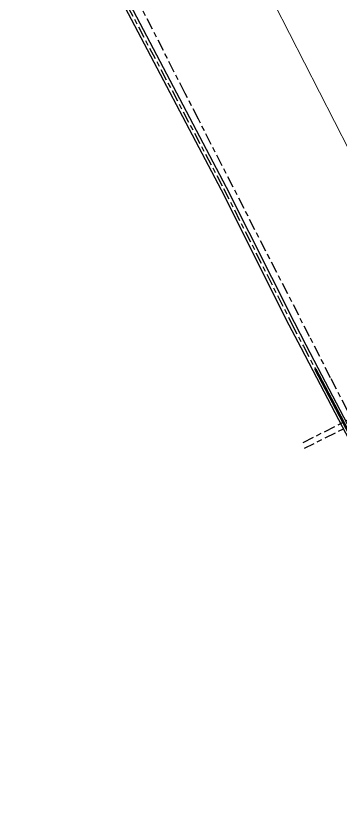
# Model space of a CAD drawing. Header units: metres. Extents: x 289087 to 291245, y 6227587 to 6229773.
# Drawn here: x 290008.1 to 290119.1, y 6228965.2 to 6229240.9 of the extents above; entities that cross this region are included whole.
import ezdxf

# ---------------------------------------------------------------- set-up
doc = ezdxf.new("R2010")
doc.units = ezdxf.units.M
doc.linetypes.add('Cable Exist UG', pattern=[8.2, 4, -1.2, 1.8, -1.2])
doc.layers.add('Cadastre Land Parcels_SP_EXT', color=9, linetype='Continuous', lineweight=5)
for name, color, linetype in [('Duct_SP_EXT', 7, 'Continuous'), ('Mains_HV_EXT', 7, 'Continuous'), ('Mains_TR_EXT', 7, 'Continuous')]:
    doc.layers.add(name, color=color, linetype=linetype)
doc.styles.get("Standard").update_dxf_attribs({"font": 'arial.ttf'})
doc.linetypes.add('Cable E UG', pattern='A,6,-0.5,["E",Standard,S=1.7,R=0,X=0.5,Y=-1],-2.9', length=9.4)
doc.linetypes.add('Cable P UG', pattern='A,6,-0.5,["P",Standard,S=1.7,R=0,X=0.5,Y=-1],-2.9', length=9.4)

msp = doc.modelspace()

# ---------------------------------------------------------------- linework, layer by layer
at = {"layer": 'Cadastre Land Parcels_SP_EXT', "linetype": 'Continuous'}
msp.add_lwpolyline([(290183.04, 6229132.95), (290184.77, 6229138.33), (290108.42, 6229287.45), (290103.04, 6229289.19), (290082.1, 6229278.46), (290081, 6229275.08), (290158.01, 6229124.61), (290163.46, 6229122.91), (290183.04, 6229132.95)], close=True, dxfattribs=at)
at = {"layer": 'Duct_SP_EXT'}
for p, q in [((290110.18, 6229120.15), (290110.4, 6229120.26)), ((290110.18, 6229120.15), (290173.75, 6228998.77)), ((290110.61, 6229120.37), (290110.4, 6229120.26)), ((290110.61, 6229120.37), (290174.17, 6228998.99))]:
    msp.add_line(p, q, dxfattribs=at)
at = {"layer": 'Mains_HV_EXT', "linetype": 'Cable E UG'}
msp.add_lwpolyline([(290008.12, 6229310.79), (290010.06, 6229307.29), (290015.97, 6229296.65), (290045.22, 6229243.94), (290078.15, 6229181.5), (290101.37, 6229135.41), (290105.43, 6229127.58), (290109.51, 6229119.8), (290173.08, 6228998.41), (290181.67, 6228982.49), (290206.99, 6228932.29), (290209.36, 6228928.35), (290210.24, 6228926.35), (290211.2, 6228923.15), (290211.69, 6228919.92), (290213.37, 6228898.37), (290214.9, 6228884.25), (290215.85, 6228876.75), (290216.74, 6228871.29), (290219.34, 6228863.9), (290229.4, 6228842.83), (290231.57, 6228839.15), (290244.26, 6228822.74), (290322.67, 6228723.61)], dxfattribs=at)
at = {"layer": 'Mains_HV_EXT', "linetype": 'Cable Exist UG'}
for points in [[(290121.36, 6229106.05), (290115.62, 6229117.27), (290108.43, 6229131.33), (290070.43, 6229205.63), (290065.91, 6229214.46), (290065.91, 6229214.46), (290049.06, 6229247.39)], [(290214.43, 6229127.16), (290212.83, 6229126.08), (290205.04, 6229141.02), (290205.04, 6229141.02), (290199.41, 6229138.14), (290184.21, 6229130.37), (290163.34, 6229119.69), (290151.77, 6229113.77), (290129.69, 6229102.48), (290124.28, 6229104.22), (290105.72, 6229094.86)], [(290124.51, 6229102.05), (290106.63, 6229093.13)]]:
    msp.add_lwpolyline(points, dxfattribs=at)
at = {"layer": 'Mains_HV_EXT', "linetype": 'Cable P UG'}
msp.add_lwpolyline([(290046.98, 6229244.89), (290079.93, 6229182.42), (290103.16, 6229136.31), (290107.2, 6229128.51), (290111.28, 6229120.73), (290174.84, 6228999.35), (290183.45, 6228983.42), (290208.74, 6228933.26), (290211.16, 6228929.21), (290212.11, 6228927.05), (290213.16, 6228923.59), (290213.67, 6228920.16), (290215.35, 6228898.67), (290216.89, 6228884.46), (290217.26, 6228880.7), (290217.82, 6228877.04), (290218.68, 6228871.79), (290221.19, 6228864.66), (290231.17, 6228843.77), (290233.23, 6228840.27), (290245.84, 6228823.97), (290324.23, 6228724.87)], dxfattribs=at)
at = {"layer": 'Mains_TR_EXT', "linetype": 'Cable Exist UG'}
msp.add_lwpolyline([(290046.1, 6229244.41), (290079.04, 6229181.96), (290102.26, 6229135.86), (290106.31, 6229128.05), (290110.4, 6229120.26), (290110.4, 6229120.26), (290173.96, 6228998.88), (290182.56, 6228982.95), (290207.87, 6228932.78), (290210.26, 6228928.78), (290211.18, 6228926.7), (290212.18, 6228923.37), (290212.68, 6228920.04), (290212.68, 6228920.04), (290214.35, 6228898.58), (290215.89, 6228884.37), (290216.84, 6228876.9), (290217.71, 6228871.54), (290220.26, 6228864.28), (290230.29, 6228843.3), (290232.4, 6228839.71), (290245.05, 6228823.36), (290323.45, 6228724.24)], dxfattribs=at)

doc.saveas('drawing.dxf')
